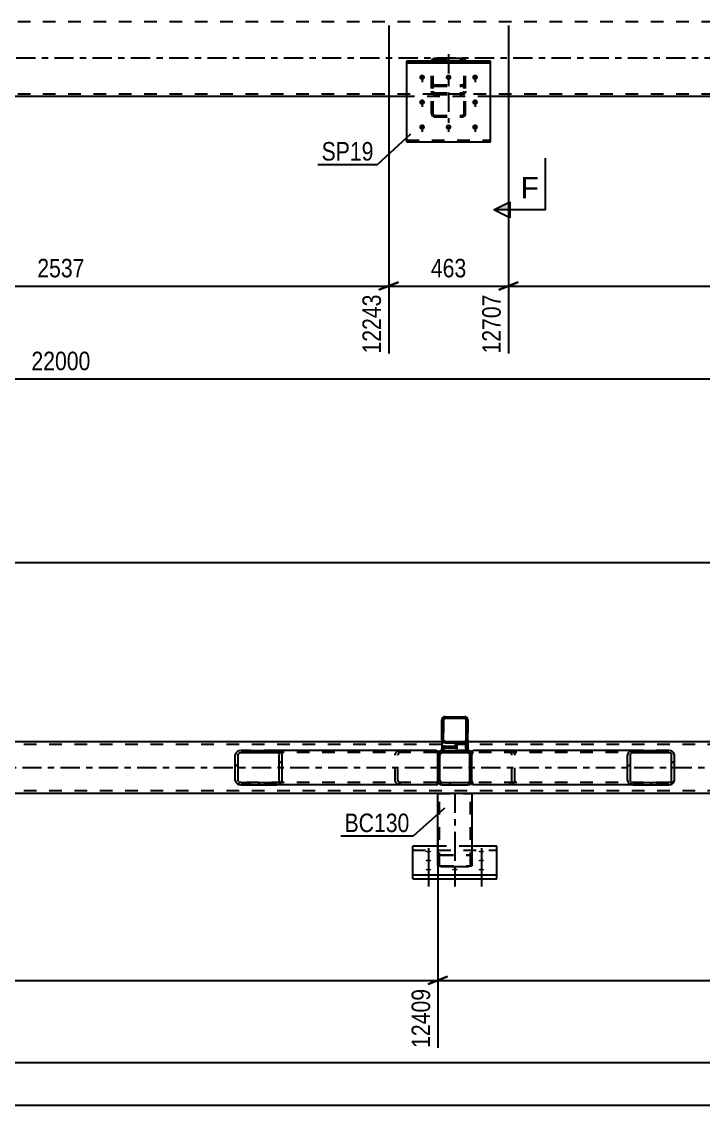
# Model space of a CAD drawing. Header units: millimetres. Extents: x -135 to 1054, y -647 to 194.
# Drawn here: x 374.9 to 480.4, y -289.7 to -122 of the extents above; entities that cross this region are included whole.
import ezdxf

# ---------------------------------------------------------------- set-up
doc = ezdxf.new("R2010")
doc.units = ezdxf.units.MM
doc.linetypes.add('DXK_LINE_DOT2', pattern=[3.9198, 1.9599, -1.9599])
doc.linetypes.add('DXK_LINE_DOT3', pattern=[5.9187, 2.979, -0.9799, 0.9799, -0.9799])
doc.styles.add('Arial', font='ARIAL.TTF', dxfattribs={"height": 0.2})
doc.styles.add('Arial Narrow', font='ARIALN.TTF', dxfattribs={"height": 0.2})

# ---------------------------------------------------------------- blocks, each defined once
blk = doc.blocks.new('Bolt-122571314-7255 - 7179')
at = {"linetype": 'Continuous'}
for points in [[(436.9, -130.19), (436.99, -130.2), (437.08, -130.23), (437.16, -130.27), (437.23, -130.33), (437.28, -130.4), (437.32, -130.48), (437.34, -130.56), (437.34, -130.65), (437.32, -130.73), (437.28, -130.81), (437.23, -130.88), (437.16, -130.94), (437.08, -130.98), (436.99, -131.01), (436.9, -131.02), (436.81, -131.01), (436.72, -130.98), (436.64, -130.94), (436.57, -130.88), (436.52, -130.81), (436.48, -130.73), (436.46, -130.65), (436.46, -130.56), (436.48, -130.48), (436.52, -130.4), (436.57, -130.33), (436.64, -130.27), (436.72, -130.23), (436.81, -130.2)], [(441, -130.19), (441.09, -130.2), (441.18, -130.23), (441.26, -130.27), (441.33, -130.33), (441.38, -130.4), (441.42, -130.48), (441.44, -130.56), (441.44, -130.65), (441.42, -130.73), (441.38, -130.81), (441.33, -130.88), (441.26, -130.94), (441.18, -130.98), (441.09, -131.01), (441, -131.02), (440.91, -131.01), (440.82, -130.98), (440.74, -130.94), (440.67, -130.88), (440.62, -130.81), (440.58, -130.73), (440.56, -130.65), (440.56, -130.56), (440.58, -130.48), (440.62, -130.4), (440.67, -130.33), (440.74, -130.27), (440.82, -130.23), (440.91, -130.2)], [(445.1, -130.19), (445.19, -130.2), (445.28, -130.23), (445.36, -130.27), (445.43, -130.33), (445.48, -130.4), (445.52, -130.48), (445.54, -130.56), (445.54, -130.65), (445.52, -130.73), (445.48, -130.81), (445.43, -130.88), (445.36, -130.94), (445.28, -130.98), (445.19, -131.01), (445.1, -131.02), (445.01, -131.01), (444.92, -130.98), (444.84, -130.94), (444.77, -130.88), (444.72, -130.81), (444.68, -130.73), (444.66, -130.65), (444.66, -130.56), (444.68, -130.48), (444.72, -130.4), (444.77, -130.33), (444.84, -130.27), (444.92, -130.23), (445.01, -130.2)], [(436.9, -134.05), (436.99, -134.06), (437.08, -134.08), (437.16, -134.13), (437.23, -134.18), (437.28, -134.25), (437.32, -134.33), (437.34, -134.42), (437.34, -134.5), (437.32, -134.59), (437.28, -134.67), (437.23, -134.74), (437.16, -134.79), (437.08, -134.84), (436.99, -134.86), (436.9, -134.87), (436.81, -134.86), (436.72, -134.84), (436.64, -134.79), (436.57, -134.74), (436.52, -134.67), (436.48, -134.59), (436.46, -134.5), (436.46, -134.42), (436.48, -134.33), (436.52, -134.25), (436.57, -134.18), (436.64, -134.13), (436.72, -134.08), (436.81, -134.06)], [(445.1, -134.05), (445.19, -134.06), (445.28, -134.08), (445.36, -134.13), (445.43, -134.18), (445.48, -134.25), (445.52, -134.33), (445.54, -134.42), (445.54, -134.5), (445.52, -134.59), (445.48, -134.67), (445.43, -134.74), (445.36, -134.79), (445.28, -134.84), (445.19, -134.86), (445.1, -134.87), (445.01, -134.86), (444.92, -134.84), (444.84, -134.79), (444.77, -134.74), (444.72, -134.67), (444.68, -134.59), (444.66, -134.5), (444.66, -134.42), (444.68, -134.33), (444.72, -134.25), (444.77, -134.18), (444.84, -134.13), (444.92, -134.08), (445.01, -134.06)], [(436.9, -137.9), (436.99, -137.91), (437.08, -137.93), (437.16, -137.98), (437.23, -138.04), (437.28, -138.11), (437.32, -138.18), (437.34, -138.27), (437.34, -138.36), (437.32, -138.44), (437.28, -138.52), (437.23, -138.59), (437.16, -138.65), (437.08, -138.69), (436.99, -138.72), (436.9, -138.73), (436.81, -138.72), (436.72, -138.69), (436.64, -138.65), (436.57, -138.59), (436.52, -138.52), (436.48, -138.44), (436.46, -138.36), (436.46, -138.27), (436.48, -138.18), (436.52, -138.11), (436.57, -138.04), (436.64, -137.98), (436.72, -137.93), (436.81, -137.91)], [(441, -137.9), (441.09, -137.91), (441.18, -137.93), (441.26, -137.98), (441.33, -138.04), (441.38, -138.11), (441.42, -138.18), (441.44, -138.27), (441.44, -138.36), (441.42, -138.44), (441.38, -138.52), (441.33, -138.59), (441.26, -138.65), (441.18, -138.69), (441.09, -138.72), (441, -138.73), (440.91, -138.72), (440.82, -138.69), (440.74, -138.65), (440.67, -138.59), (440.62, -138.52), (440.58, -138.44), (440.56, -138.36), (440.56, -138.27), (440.58, -138.18), (440.62, -138.11), (440.67, -138.04), (440.74, -137.98), (440.82, -137.93), (440.91, -137.91)], [(445.1, -137.9), (445.19, -137.91), (445.28, -137.93), (445.36, -137.98), (445.43, -138.04), (445.48, -138.11), (445.52, -138.18), (445.54, -138.27), (445.54, -138.36), (445.52, -138.44), (445.48, -138.52), (445.43, -138.59), (445.36, -138.65), (445.28, -138.69), (445.19, -138.72), (445.1, -138.73), (445.01, -138.72), (444.92, -138.69), (444.84, -138.65), (444.77, -138.59), (444.72, -138.52), (444.68, -138.44), (444.66, -138.36), (444.66, -138.27), (444.68, -138.18), (444.72, -138.11), (444.77, -138.04), (444.84, -137.98), (444.92, -137.93), (445.01, -137.91)]]:
    blk.add_hatch(color=1, dxfattribs=at).paths.add_polyline_path(points)
at = {"color": 1, "linetype": 'Continuous'}
for p, q in [((436.9, -130.21), (436.9, -131.35)), ((441, -130.21), (441, -131.35)), ((445.1, -130.21), (445.1, -131.35)), ((436.9, -134.06), (436.9, -135.2)), ((445.1, -134.06), (445.1, -135.2)), ((436.9, -137.92), (436.9, -139.05)), ((441, -137.92), (441, -139.05)), ((445.1, -137.92), (445.1, -139.05))]:
    blk.add_line(p, q, dxfattribs=at)
blk = doc.blocks.new('Part-122571314-7277 - 7179')
at = {"color": 7, "linetype": 'DXK_LINE_DOT2'}
for p, q in [((780, -122), (-58, -122)), ((780, -133.2), (-58, -133.2)), ((447.5, -133.6), (434.5, -133.6))]:
    blk.add_line(p, q, dxfattribs=at)
at = {"color": 7, "linetype": 'DXK_LINE_DOT3'}
blk.add_line((-58, -127.6), (780, -127.6), dxfattribs=at)
at = {"color": 2, "linetype": 'Continuous'}
for p, q in [((434.5, -133.6), (217.15, -133.6)), ((614.5, -133.6), (447.5, -133.6))]:
    blk.add_line(p, q, dxfattribs=at)
blk = doc.blocks.new('Part-122571314-7395 - 7179')
at = {"color": 2, "linetype": 'Continuous'}
for p, q in [((447.5, -128.13), (434.5, -128.13)), ((434.5, -128.13), (434.5, -140.57)), ((434.5, -128.35), (447.5, -128.35)), ((447.5, -140.57), (447.5, -128.13)), ((434.5, -140.57), (447.5, -140.57))]:
    blk.add_line(p, q, dxfattribs=at)
at = {"color": 7, "linetype": 'DXK_LINE_DOT2'}
blk.add_line((434.5, -140.35), (447.5, -140.35), dxfattribs=at)
blk = doc.blocks.new('Part-122571314-7399 - 7179')
at = {"color": 7, "linetype": 'DXK_LINE_DOT3'}
blk.add_line((441, -127.05), (441, -137.66), dxfattribs=at)
at = {"color": 7, "linetype": 'DXK_LINE_DOT2'}
for p, q in [((438.36, -128.17), (438.37, -128.13)), ((438.36, -136.27), (438.36, -128.17)), ((438.62, -128.07), (438.6, -128.17)), ((438.6, -136.27), (438.6, -128.17)), ((438.67, -127.99), (438.62, -128.07)), ((438.75, -127.93), (438.67, -127.99)), ((438.84, -127.91), (438.75, -127.93)), ((438.84, -127.91), (443.16, -127.91)), ((443.25, -127.93), (443.16, -127.91)), ((443.33, -127.99), (443.25, -127.93)), ((443.38, -128.07), (443.33, -127.99)), ((443.4, -128.17), (443.38, -128.07)), ((443.4, -136.27), (443.4, -128.17)), ((443.63, -128.13), (443.64, -128.17)), ((443.64, -136.27), (443.64, -128.17)), ((438.4, -132.04), (438.36, -132.21)), ((438.5, -131.89), (438.4, -132.04)), ((438.66, -131.79), (438.5, -131.89)), ((438.6, -132.21), (438.62, -132.12)), ((438.62, -132.12), (438.67, -132.05)), ((438.84, -131.76), (438.66, -131.79)), ((438.67, -132.05), (438.75, -132)), ((438.75, -132), (438.84, -131.99)), ((438.84, -131.76), (443.16, -131.76)), ((438.84, -131.99), (443.16, -131.99)), ((443.34, -131.79), (443.16, -131.76)), ((443.16, -131.99), (443.25, -132)), ((443.25, -132), (443.33, -132.05)), ((443.33, -132.05), (443.38, -132.12)), ((443.5, -131.89), (443.34, -131.79)), ((443.38, -132.12), (443.4, -132.21)), ((443.6, -132.04), (443.5, -131.89)), ((443.64, -132.21), (443.6, -132.04)), ((438.4, -132.96), (438.36, -132.76)), ((438.6, -132.76), (438.62, -132.86)), ((438.62, -132.86), (438.67, -132.94)), ((438.84, -133.27), (438.66, -133.24)), ((438.67, -132.94), (438.75, -133)), ((438.75, -133), (438.84, -133.02)), ((438.84, -133.02), (443.16, -133.02)), ((438.84, -133.27), (443.16, -133.27)), ((443.16, -133.02), (443.25, -133)), ((443.34, -133.24), (443.16, -133.27)), ((443.25, -133), (443.33, -132.94)), ((443.33, -132.94), (443.38, -132.86)), ((443.38, -132.86), (443.4, -132.76)), ((443.64, -132.76), (443.6, -132.96)), ((438.36, -136.27), (438.4, -136.44)), ((438.4, -136.44), (438.5, -136.59)), ((438.5, -136.59), (438.66, -136.69)), ((438.62, -136.36), (438.6, -136.27)), ((438.67, -136.43), (438.62, -136.36)), ((438.66, -136.69), (438.84, -136.72)), ((438.75, -136.48), (438.67, -136.43)), ((438.84, -136.5), (438.75, -136.48)), ((438.84, -136.5), (443.16, -136.5)), ((438.84, -136.72), (443.16, -136.72)), ((443.25, -136.48), (443.16, -136.5)), ((443.16, -136.72), (443.34, -136.69)), ((443.33, -136.43), (443.25, -136.48)), ((443.38, -136.36), (443.33, -136.43)), ((443.34, -136.69), (443.5, -136.59)), ((443.4, -136.27), (443.38, -136.36)), ((443.5, -136.59), (443.6, -136.44)), ((443.6, -136.44), (443.64, -136.27))]:
    blk.add_line(p, q, dxfattribs=at)
at = {"color": 2, "linetype": 'Continuous'}
for p, q in [((438.37, -128.13), (438.4, -127.97)), ((438.66, -127.69), (438.84, -127.66)), ((438.84, -127.66), (443.16, -127.66)), ((443.16, -127.66), (443.34, -127.69)), ((443.6, -127.97), (443.63, -128.13))]:
    blk.add_line(p, q, dxfattribs=at)
for centre, start, end in [((438.86, -128.15), 114.32, 159.2417), ((443.14, -128.15), 20.7583, 65.68)]:
    blk.add_arc(centre, 0.496, start, end, dxfattribs=at)
at = {"color": 7, "linetype": 'DXK_LINE_DOT2'}
for centre, start, end in [((438.86, -132.78), 200.7583, 245.68), ((443.14, -132.78), 294.32, 339.2417)]:
    blk.add_arc(centre, 0.496, start, end, dxfattribs=at)
blk = doc.blocks.new('Bolt-122571314-5989 - 5943')
at = {"linetype": 'Continuous'}
for points in [[(437.88, -250.55), (437.78, -250.55), (437.7, -250.54), (437.62, -250.52), (437.55, -250.5), (437.49, -250.48), (437.46, -250.45), (437.44, -250.42), (437.44, -250.39), (437.46, -250.35), (437.49, -250.33), (437.55, -250.3), (437.62, -250.28), (437.7, -250.26), (437.78, -250.25), (437.88, -250.25), (437.97, -250.25), (438.05, -250.26), (438.13, -250.28), (438.2, -250.3), (438.26, -250.33), (438.29, -250.35), (438.31, -250.39), (438.31, -250.42), (438.29, -250.45), (438.26, -250.48), (438.2, -250.5), (438.13, -250.52), (438.05, -250.54), (437.97, -250.55)], [(446.08, -250.55), (445.98, -250.55), (445.9, -250.54), (445.82, -250.52), (445.75, -250.5), (445.69, -250.48), (445.66, -250.45), (445.64, -250.42), (445.64, -250.39), (445.66, -250.35), (445.69, -250.33), (445.75, -250.3), (445.82, -250.28), (445.9, -250.26), (445.98, -250.25), (446.08, -250.25), (446.17, -250.25), (446.25, -250.26), (446.33, -250.28), (446.4, -250.3), (446.46, -250.33), (446.49, -250.35), (446.51, -250.39), (446.51, -250.42), (446.49, -250.45), (446.46, -250.48), (446.4, -250.5), (446.33, -250.52), (446.25, -250.54), (446.17, -250.55)], [(437.88, -251.95), (437.78, -251.95), (437.7, -251.94), (437.62, -251.93), (437.55, -251.9), (437.49, -251.88), (437.46, -251.85), (437.44, -251.82), (437.44, -251.79), (437.46, -251.76), (437.49, -251.73), (437.55, -251.7), (437.62, -251.68), (437.7, -251.67), (437.78, -251.66), (437.88, -251.65), (437.97, -251.66), (438.05, -251.67), (438.13, -251.68), (438.2, -251.7), (438.26, -251.73), (438.29, -251.76), (438.31, -251.79), (438.31, -251.82), (438.29, -251.85), (438.26, -251.88), (438.2, -251.9), (438.13, -251.93), (438.05, -251.94), (437.97, -251.95)], [(437.88, -253.36), (437.78, -253.35), (437.7, -253.34), (437.62, -253.33), (437.55, -253.31), (437.49, -253.28), (437.46, -253.25), (437.44, -253.22), (437.44, -253.19), (437.46, -253.16), (437.49, -253.13), (437.55, -253.11), (437.62, -253.08), (437.7, -253.07), (437.78, -253.06), (437.88, -253.06), (437.97, -253.06), (438.05, -253.07), (438.13, -253.08), (438.2, -253.11), (438.26, -253.13), (438.29, -253.16), (438.31, -253.19), (438.31, -253.22), (438.29, -253.25), (438.26, -253.28), (438.2, -253.31), (438.13, -253.33), (438.05, -253.34), (437.97, -253.35)], [(441.98, -253.36), (441.88, -253.35), (441.8, -253.34), (441.72, -253.33), (441.65, -253.31), (441.59, -253.28), (441.56, -253.25), (441.54, -253.22), (441.54, -253.19), (441.56, -253.16), (441.59, -253.13), (441.65, -253.11), (441.72, -253.08), (441.8, -253.07), (441.88, -253.06), (441.98, -253.06), (442.07, -253.06), (442.15, -253.07), (442.23, -253.08), (442.3, -253.11), (442.36, -253.13), (442.39, -253.16), (442.41, -253.19), (442.41, -253.22), (442.39, -253.25), (442.36, -253.28), (442.3, -253.31), (442.23, -253.33), (442.15, -253.34), (442.07, -253.35)], [(446.08, -251.95), (445.98, -251.95), (445.9, -251.94), (445.82, -251.93), (445.75, -251.9), (445.69, -251.88), (445.66, -251.85), (445.64, -251.82), (445.64, -251.79), (445.66, -251.76), (445.69, -251.73), (445.75, -251.7), (445.82, -251.68), (445.9, -251.67), (445.98, -251.66), (446.08, -251.65), (446.17, -251.66), (446.25, -251.67), (446.33, -251.68), (446.4, -251.7), (446.46, -251.73), (446.49, -251.76), (446.51, -251.79), (446.51, -251.82), (446.49, -251.85), (446.46, -251.88), (446.4, -251.9), (446.33, -251.93), (446.25, -251.94), (446.17, -251.95)], [(446.08, -253.36), (445.98, -253.35), (445.9, -253.34), (445.82, -253.33), (445.75, -253.31), (445.69, -253.28), (445.66, -253.25), (445.64, -253.22), (445.64, -253.19), (445.66, -253.16), (445.69, -253.13), (445.75, -253.11), (445.82, -253.08), (445.9, -253.07), (445.98, -253.06), (446.08, -253.06), (446.17, -253.06), (446.25, -253.07), (446.33, -253.08), (446.4, -253.11), (446.46, -253.13), (446.49, -253.16), (446.51, -253.19), (446.51, -253.22), (446.49, -253.25), (446.46, -253.28), (446.4, -253.31), (446.33, -253.33), (446.25, -253.34), (446.17, -253.35)]]:
    blk.add_hatch(color=1, dxfattribs=at).paths.add_polyline_path(points)
at = {"color": 1, "linetype": 'Continuous'}
for p, q in [((437.88, -249.91), (437.88, -253.03)), ((437.88, -251.32), (437.88, -254.43)), ((446.08, -249.91), (446.08, -253.03)), ((446.08, -251.32), (446.08, -254.43)), ((437.88, -252.72), (437.88, -255.84)), ((441.98, -252.72), (441.98, -255.84)), ((446.08, -252.72), (446.08, -255.84))]:
    blk.add_line(p, q, dxfattribs=at)
at = {"color": 1, "linetype": 'DXK_LINE_DOT2'}
blk.add_line((441.98, -249.91), (441.98, -253.03), dxfattribs=at)
blk = doc.blocks.new('Part-122571314-6004 - 5943')
at = {"color": 2, "linetype": 'Continuous'}
for p, q in [((439.34, -252.54), (439.34, -241.43)), ((444.62, -241.43), (444.62, -252.54)), ((439.37, -252.61), (439.34, -252.54)), ((439.48, -252.66), (439.37, -252.61)), ((439.63, -252.69), (439.48, -252.66)), ((439.82, -252.71), (439.63, -252.69)), ((439.82, -252.71), (444.14, -252.71)), ((444.32, -252.69), (444.14, -252.71)), ((444.47, -252.66), (444.32, -252.69)), ((444.58, -252.61), (444.47, -252.66)), ((444.62, -252.54), (444.58, -252.61))]:
    blk.add_line(p, q, dxfattribs=at)
at = {"color": 7, "linetype": 'DXK_LINE_DOT2'}
for p, q in [((439.34, -241.43), (444.62, -241.43)), ((439.58, -252.54), (439.58, -241.43)), ((444.38, -252.54), (444.38, -241.43)), ((439.34, -251.07), (439.37, -251)), ((439.37, -251), (439.48, -250.95)), ((439.48, -250.95), (439.63, -250.91)), ((439.59, -251.03), (439.58, -251.07)), ((439.65, -251.01), (439.59, -251.03)), ((439.63, -250.91), (439.82, -250.9)), ((439.72, -250.99), (439.65, -251.01)), ((439.82, -250.98), (439.72, -250.99)), ((439.82, -250.9), (444.14, -250.9)), ((439.82, -250.98), (444.14, -250.98)), ((444.14, -250.9), (444.32, -250.91)), ((444.23, -250.99), (444.14, -250.98)), ((444.3, -251.01), (444.23, -250.99)), ((444.3, -251.01), (444.32, -251.01)), ((444.32, -250.91), (444.47, -250.95)), ((444.32, -251.01), (444.36, -251.03)), ((444.38, -251.07), (444.36, -251.03)), ((444.47, -250.95), (444.58, -251)), ((444.58, -251), (444.62, -251.07)), ((439.58, -252.54), (439.59, -252.57)), ((439.59, -252.57), (439.65, -252.6)), ((439.65, -252.6), (439.72, -252.62)), ((439.72, -252.62), (439.82, -252.62)), ((439.82, -252.62), (444.14, -252.62)), ((444.14, -252.62), (444.23, -252.62)), ((444.23, -252.62), (444.3, -252.6)), ((444.3, -252.6), (444.36, -252.57)), ((444.36, -252.57), (444.38, -252.54))]:
    blk.add_line(p, q, dxfattribs=at)
at = {"color": 7, "linetype": 'DXK_LINE_DOT3'}
blk.add_line((441.98, -241.43), (441.98, -251.8), dxfattribs=at)
blk = doc.blocks.new('Part-122571314-6006 - 5943')
at = {"color": 2, "linetype": 'Continuous'}
for p, q in [((435.48, -254.63), (435.48, -249.58)), ((439.34, -249.58), (435.48, -249.58)), ((448.48, -249.58), (444.62, -249.58)), ((448.48, -254.63), (448.48, -249.58)), ((435.48, -254.03), (448.48, -254.03)), ((435.48, -254.63), (448.48, -254.63))]:
    blk.add_line(p, q, dxfattribs=at)
at = {"color": 7, "linetype": 'DXK_LINE_DOT2'}
for p, q in [((444.62, -249.58), (439.34, -249.58)), ((435.48, -250.18), (448.48, -250.18))]:
    blk.add_line(p, q, dxfattribs=at)
blk = doc.blocks.new('Part-122571314-6097 - 5943')
at = {"color": 7, "linetype": 'DXK_LINE_DOT2'}
for p, q in [((780.97, -233.83), (-57.03, -233.83)), ((443.98, -233.43), (439.98, -233.43)), ((780.97, -241.03), (-57.03, -241.03))]:
    blk.add_line(p, q, dxfattribs=at)
at = {"color": 2, "linetype": 'Continuous'}
for p, q in [((439.98, -233.43), (203.97, -233.43)), ((619.99, -233.43), (443.98, -233.43)), ((776.17, -241.43), (-57.03, -241.43))]:
    blk.add_line(p, q, dxfattribs=at)
at = {"color": 7, "linetype": 'DXK_LINE_DOT3'}
blk.add_line((-57.03, -237.43), (780.97, -237.43), dxfattribs=at)
blk = doc.blocks.new('Part-122571314-6122 - 5943')
at = {"linetype": 'Continuous'}
h = blk.add_hatch(dxfattribs=at)
h.set_pattern_fill('', scale=0.7, style=0, pattern_type=0)
h.set_pattern_definition([(45, (475.414, -240.0217), (-1.57154, 1.57154), [])])
h.paths.add_polyline_path([(475.08, -240.07), (475.41, -240.02), (475.7, -239.88), (475.89, -239.68), (475.96, -239.43), (475.96, -235.43), (475.89, -235.19), (475.7, -234.98), (475.41, -234.84), (475.08, -234.79), (469.59, -234.79), (469.25, -234.84), (468.97, -234.98), (468.78, -235.19), (468.71, -235.43), (468.71, -239.43), (468.78, -239.68), (468.97, -239.88), (469.25, -240.02), (469.59, -240.07)])
h.paths.add_polyline_path([(469.42, -239.73), (469.28, -239.66), (469.18, -239.55), (469.15, -239.43), (469.15, -235.43), (469.18, -235.31), (469.28, -235.2), (469.42, -235.13), (469.59, -235.11), (475.08, -235.11), (475.25, -235.13), (475.39, -235.2), (475.48, -235.31), (475.52, -235.43), (475.52, -239.43), (475.48, -239.55), (475.39, -239.66), (475.25, -239.73), (475.08, -239.75), (469.59, -239.75)])
at = {"color": 2, "linetype": 'Continuous'}
for p, q in [((444.62, -234.83), (444.87, -234.79)), ((444.62, -234.83), (444.62, -235.43)), ((469.59, -234.79), (444.87, -234.79)), ((468.78, -235.19), (468.71, -235.43)), ((468.71, -239.43), (468.71, -235.43)), ((469.15, -235.43), (469.18, -235.31)), ((469.15, -239.43), (469.15, -235.43)), ((469.59, -234.79), (469.25, -234.84)), ((469.42, -235.13), (469.59, -235.11)), ((469.59, -234.79), (475.08, -234.79)), ((469.59, -235.11), (475.08, -235.11)), ((475.41, -234.84), (475.08, -234.79)), ((475.08, -235.11), (475.25, -235.13)), ((475.48, -235.31), (475.52, -235.43)), ((475.52, -239.43), (475.52, -235.43)), ((475.96, -235.43), (475.89, -235.19)), ((475.96, -239.43), (475.96, -235.43)), ((444.62, -240.02), (444.62, -239.43)), ((468.71, -239.43), (468.78, -239.68)), ((469.18, -239.55), (469.15, -239.43)), ((469.59, -239.75), (469.42, -239.73)), ((469.59, -239.75), (475.08, -239.75)), ((475.25, -239.73), (475.08, -239.75)), ((475.52, -239.43), (475.48, -239.55)), ((475.89, -239.68), (475.96, -239.43)), ((444.62, -240.03), (444.62, -240.02)), ((444.87, -240.07), (444.62, -240.03)), ((469.59, -240.07), (444.87, -240.07)), ((469.25, -240.02), (469.59, -240.07)), ((469.59, -240.07), (475.08, -240.07)), ((475.08, -240.07), (475.41, -240.02))]:
    blk.add_line(p, q, dxfattribs=at)
at = {"color": 7, "linetype": 'DXK_LINE_DOT2'}
for p, q in [((444.62, -234.83), (444.62, -235.18)), ((444.7, -235.13), (444.62, -235.18)), ((444.62, -239.88), (444.62, -235.43)), ((444.87, -235.11), (444.7, -235.13)), ((475.08, -235.11), (444.87, -235.11)), ((450.36, -234.79), (450.7, -234.84)), ((450.53, -235.13), (450.36, -235.11)), ((450.8, -235.43), (450.77, -235.31)), ((450.8, -239.43), (450.8, -235.43)), ((451.17, -235.19), (451.24, -235.43)), ((451.24, -239.43), (451.24, -235.43)), ((475.08, -234.79), (469.59, -234.79)), ((444.62, -239.68), (444.7, -239.73)), ((444.7, -239.73), (444.87, -239.75)), ((475.08, -239.75), (444.87, -239.75)), ((450.36, -239.75), (450.53, -239.73)), ((450.77, -239.55), (450.8, -239.43)), ((451.24, -239.43), (451.17, -239.68)), ((450.7, -240.02), (450.36, -240.07)), ((475.08, -240.07), (469.59, -240.07))]:
    blk.add_line(p, q, dxfattribs=at)
for centre, radius, start, end in [((450.43, -235.52), 0.401, 32.4104, 75.4453), ((450.5, -235.62), 0.802, 32.4104, 75.4453), ((450.43, -239.34), 0.401, 284.5547, 327.5896), ((450.5, -239.25), 0.802, 284.5547, 327.5896)]:
    blk.add_arc(centre, radius, start, end, dxfattribs=at)
at = {"color": 2, "linetype": 'Continuous'}
for centre, radius, start, end in [((469.45, -235.62), 0.802, 104.5547, 147.5896), ((469.52, -235.52), 0.401, 104.5547, 147.5896), ((475.15, -235.52), 0.401, 32.4104, 75.4453), ((475.21, -235.62), 0.802, 32.4104, 75.4453), ((469.45, -239.25), 0.802, 212.4104, 255.4453), ((469.52, -239.34), 0.401, 212.4104, 255.4453), ((475.15, -239.34), 0.401, 284.5547, 327.5896), ((475.21, -239.25), 0.802, 284.5547, 327.5896)]:
    blk.add_arc(centre, radius, start, end, dxfattribs=at)
blk = doc.blocks.new('Part-122571314-6175 - 5943')
at = {"linetype": 'Continuous'}
h = blk.add_hatch(dxfattribs=at)
h.set_pattern_fill('', scale=0.7, style=0, pattern_type=0)
h.set_pattern_definition([(45, (414.6995, -240.0217), (-1.57154, 1.57154), [])])
h.paths.add_polyline_path([(414.36, -240.07), (414.7, -240.02), (414.98, -239.88), (415.17, -239.68), (415.24, -239.43), (415.24, -235.43), (415.17, -235.19), (414.98, -234.98), (414.7, -234.84), (414.36, -234.79), (408.87, -234.79), (408.54, -234.84), (408.25, -234.98), (408.06, -235.19), (407.99, -235.43), (407.99, -239.43), (408.06, -239.68), (408.25, -239.88), (408.54, -240.02), (408.87, -240.07)])
h.paths.add_polyline_path([(408.7, -239.73), (408.56, -239.66), (408.47, -239.55), (408.43, -239.43), (408.43, -235.43), (408.47, -235.31), (408.56, -235.2), (408.7, -235.13), (408.87, -235.11), (414.36, -235.11), (414.53, -235.13), (414.67, -235.2), (414.77, -235.31), (414.8, -235.43), (414.8, -239.43), (414.77, -239.55), (414.67, -239.66), (414.53, -239.73), (414.36, -239.75), (408.87, -239.75)])
at = {"color": 2, "linetype": 'Continuous'}
for p, q in [((408.06, -235.19), (407.99, -235.43)), ((407.99, -239.43), (407.99, -235.43)), ((408.43, -235.43), (408.47, -235.31)), ((408.43, -239.43), (408.43, -235.43)), ((408.87, -234.79), (408.54, -234.84)), ((408.7, -235.13), (408.87, -235.11)), ((408.87, -234.79), (414.36, -234.79)), ((408.87, -235.11), (414.36, -235.11)), ((439.08, -234.79), (414.36, -234.79)), ((414.7, -234.84), (414.36, -234.79)), ((414.36, -235.11), (414.53, -235.13)), ((414.77, -235.31), (414.8, -235.43)), ((414.8, -239.43), (414.8, -235.43)), ((415.24, -235.43), (415.17, -235.19)), ((415.24, -239.43), (415.24, -235.43)), ((439.08, -234.79), (439.34, -234.83)), ((439.34, -234.83), (439.34, -234.84)), ((439.34, -234.84), (439.34, -234.98)), ((439.34, -234.98), (439.34, -235.43)), ((407.99, -239.43), (408.06, -239.68)), ((408.47, -239.55), (408.43, -239.43)), ((408.87, -239.75), (408.7, -239.73)), ((408.87, -239.75), (414.36, -239.75)), ((414.53, -239.73), (414.36, -239.75)), ((414.8, -239.43), (414.77, -239.55)), ((415.17, -239.68), (415.24, -239.43)), ((439.34, -240.03), (439.34, -239.43)), ((408.54, -240.02), (408.87, -240.07)), ((408.87, -240.07), (414.36, -240.07)), ((414.36, -240.07), (414.7, -240.02)), ((439.08, -240.07), (414.36, -240.07)), ((439.08, -240.07), (439.34, -240.03))]:
    blk.add_line(p, q, dxfattribs=at)
at = {"color": 7, "linetype": 'DXK_LINE_DOT2'}
for p, q in [((414.36, -234.79), (408.87, -234.79)), ((439.08, -235.11), (408.87, -235.11)), ((432.71, -235.43), (432.78, -235.19)), ((432.71, -239.43), (432.71, -235.43)), ((433.18, -235.31), (433.15, -235.43)), ((433.15, -239.43), (433.15, -235.43)), ((433.25, -234.84), (433.59, -234.79)), ((433.59, -235.11), (433.42, -235.13)), ((439.25, -235.13), (439.08, -235.11)), ((439.34, -235.18), (439.25, -235.13)), ((439.34, -234.98), (439.34, -235.18)), ((439.34, -239.43), (439.34, -235.19)), ((439.08, -239.75), (408.87, -239.75)), ((432.78, -239.68), (432.71, -239.43)), ((433.15, -239.43), (433.18, -239.55)), ((433.42, -239.73), (433.59, -239.75)), ((439.08, -239.75), (439.25, -239.73)), ((439.25, -239.73), (439.34, -239.68)), ((414.36, -240.07), (408.87, -240.07)), ((433.59, -240.07), (433.25, -240.02))]:
    blk.add_line(p, q, dxfattribs=at)
at = {"color": 2, "linetype": 'Continuous'}
for centre, radius, start, end in [((408.74, -235.62), 0.802, 104.5547, 147.5895), ((408.8, -235.52), 0.401, 104.5547, 147.5895), ((414.43, -235.52), 0.401, 32.4105, 75.4453), ((414.5, -235.62), 0.802, 32.4105, 75.4453), ((408.74, -239.25), 0.802, 212.4105, 255.4453), ((408.8, -239.34), 0.401, 212.4105, 255.4453), ((414.43, -239.34), 0.401, 284.5547, 327.5895), ((414.5, -239.25), 0.802, 284.5547, 327.5895)]:
    blk.add_arc(centre, radius, start, end, dxfattribs=at)
at = {"color": 7, "linetype": 'DXK_LINE_DOT2'}
for centre, radius, start, end in [((433.45, -235.62), 0.802, 104.5547, 147.5895), ((433.52, -235.52), 0.401, 104.5547, 147.5895), ((433.45, -239.25), 0.802, 212.4105, 255.4453), ((433.52, -239.34), 0.401, 212.4105, 255.4453)]:
    blk.add_arc(centre, radius, start, end, dxfattribs=at)
blk = doc.blocks.new('Part-122571314-6189 - 5943')
at = {"linetype": 'Continuous'}
h = blk.add_hatch(dxfattribs=at)
h.set_pattern_fill('', scale=0.7, style=0, pattern_type=0)
h.set_pattern_definition([(45, (443.6788, -233.5626), (-1.5715, 1.5715), [])])
h.paths.add_polyline_path([(443.5, -233.6), (443.68, -233.56), (443.83, -233.46), (443.94, -233.3), (443.98, -233.11), (443.98, -230.03), (443.94, -229.84), (443.83, -229.68), (443.68, -229.58), (443.5, -229.54), (440.46, -229.54), (440.27, -229.58), (440.12, -229.68), (440.01, -229.84), (439.98, -230.03), (439.98, -233.11), (440.01, -233.3), (440.12, -233.46), (440.27, -233.56), (440.46, -233.6)])
h.paths.add_polyline_path([(440.36, -233.34), (440.29, -233.28), (440.23, -233.21), (440.22, -233.11), (440.22, -230.03), (440.23, -229.93), (440.29, -229.86), (440.36, -229.8), (440.46, -229.78), (443.5, -229.78), (443.59, -229.8), (443.66, -229.86), (443.72, -229.93), (443.74, -230.03), (443.74, -233.11), (443.72, -233.21), (443.66, -233.28), (443.59, -233.34), (443.5, -233.36), (440.46, -233.36)])
at = {"color": 2, "linetype": 'Continuous'}
for p, q in [((440.46, -229.54), (440.27, -229.58)), ((440.46, -229.54), (443.5, -229.54)), ((443.68, -229.58), (443.5, -229.54)), ((440.01, -229.84), (439.98, -230.03)), ((439.98, -233.11), (439.98, -230.03)), ((440.22, -230.03), (440.23, -229.93)), ((440.22, -233.11), (440.22, -230.03)), ((440.23, -229.93), (440.29, -229.86)), ((440.29, -229.86), (440.36, -229.8)), ((440.36, -229.8), (440.46, -229.78)), ((440.46, -229.78), (443.5, -229.78)), ((443.5, -229.78), (443.59, -229.8)), ((443.59, -229.8), (443.66, -229.86)), ((443.66, -229.86), (443.72, -229.93)), ((443.72, -229.93), (443.74, -230.03)), ((443.74, -233.11), (443.74, -230.03)), ((443.98, -230.03), (443.94, -229.84)), ((443.98, -233.11), (443.98, -230.03)), ((439.98, -233.11), (439.98, -234.79)), ((439.98, -233.11), (440.01, -233.3)), ((440.23, -233.21), (440.22, -233.11)), ((440.29, -233.28), (440.23, -233.21)), ((440.27, -233.56), (440.46, -233.6)), ((440.36, -233.34), (440.29, -233.28)), ((440.46, -233.36), (440.36, -233.34)), ((440.46, -233.36), (443.5, -233.36)), ((440.46, -233.6), (443.5, -233.6)), ((443.59, -233.34), (443.5, -233.36)), ((443.5, -233.6), (443.68, -233.56)), ((443.66, -233.28), (443.59, -233.34)), ((443.72, -233.21), (443.66, -233.28)), ((443.74, -233.11), (443.72, -233.21)), ((443.94, -233.3), (443.98, -233.11)), ((443.98, -233.11), (443.98, -234.79))]:
    blk.add_line(p, q, dxfattribs=at)
at = {"color": 7, "linetype": 'DXK_LINE_DOT2'}
for p, q in [((439.98, -230.03), (439.98, -233.11)), ((440.22, -230.03), (440.22, -234.79)), ((443.74, -230.03), (443.74, -234.79)), ((443.98, -230.03), (443.98, -233.11)), ((439.98, -234.58), (440.01, -234.39)), ((440.01, -234.39), (440.12, -234.23)), ((440.12, -234.23), (440.27, -234.13)), ((440.23, -234.49), (440.22, -234.58)), ((440.29, -234.41), (440.23, -234.49)), ((440.27, -234.13), (440.46, -234.1)), ((440.36, -234.35), (440.29, -234.41)), ((440.46, -234.34), (440.36, -234.35)), ((440.46, -234.1), (443.5, -234.1)), ((440.46, -234.34), (443.5, -234.34)), ((443.5, -234.1), (443.68, -234.13)), ((443.59, -234.35), (443.5, -234.34)), ((443.66, -234.41), (443.59, -234.35)), ((443.72, -234.49), (443.66, -234.41)), ((443.68, -234.13), (443.83, -234.23)), ((443.74, -234.58), (443.72, -234.49)), ((443.83, -234.23), (443.94, -234.39)), ((443.94, -234.39), (443.98, -234.58)), ((443.98, -234.79), (439.98, -234.79))]:
    blk.add_line(p, q, dxfattribs=at)
at = {"color": 2, "linetype": 'Continuous'}
for centre, start, end in [((440.46, -230.02), 112.9256, 157.9211), ((443.49, -230.02), 22.0789, 67.0744), ((440.46, -233.12), 202.0789, 247.0744), ((443.49, -233.12), 292.9256, 337.9211)]:
    blk.add_arc(centre, 0.484, start, end, dxfattribs=at)
blk = doc.blocks.new('Part-122571314-6216 - 5943')
at = {"linetype": 'Continuous'}
h = blk.add_hatch(dxfattribs=at)
h.set_pattern_fill('', scale=0.7, style=0, pattern_type=0)
h.set_pattern_definition([(45, (444.22, -240.0217), (-1.57154, 1.57154), [])])
h.paths.add_polyline_path([(443.98, -240.07), (444.22, -240.02), (444.43, -239.88), (444.57, -239.68), (444.62, -239.43), (444.62, -235.43), (444.57, -235.19), (444.43, -234.98), (444.22, -234.84), (443.98, -234.79), (439.98, -234.79), (439.73, -234.84), (439.52, -234.98), (439.38, -235.19), (439.34, -235.43), (439.34, -239.43), (439.38, -239.68), (439.52, -239.88), (439.73, -240.02), (439.98, -240.07)])
h.paths.add_polyline_path([(439.85, -239.73), (439.75, -239.66), (439.68, -239.55), (439.66, -239.43), (439.66, -235.43), (439.68, -235.31), (439.75, -235.2), (439.85, -235.13), (439.98, -235.11), (443.98, -235.11), (444.1, -235.13), (444.2, -235.2), (444.27, -235.31), (444.3, -235.43), (444.3, -239.43), (444.27, -239.55), (444.2, -239.66), (444.1, -239.73), (443.98, -239.75), (439.98, -239.75)])
at = {"color": 7, "linetype": 'DXK_LINE_DOT2'}
for p, q in [((439.34, -235.43), (439.38, -235.19)), ((439.34, -239.43), (439.34, -235.43)), ((439.68, -235.31), (439.66, -235.43)), ((439.66, -239.43), (439.66, -235.43)), ((439.73, -234.84), (439.98, -234.79)), ((439.98, -235.11), (439.85, -235.13)), ((443.98, -234.79), (439.98, -234.79)), ((439.98, -235.11), (443.98, -235.11)), ((443.98, -234.79), (444.22, -234.84)), ((444.1, -235.13), (443.98, -235.11)), ((444.3, -235.43), (444.27, -235.31)), ((444.3, -239.43), (444.3, -235.43)), ((444.57, -235.19), (444.62, -235.43)), ((444.62, -239.43), (444.62, -235.43)), ((439.38, -239.68), (439.34, -239.43)), ((439.66, -239.43), (439.68, -239.55)), ((439.85, -239.73), (439.98, -239.75)), ((439.98, -239.75), (443.98, -239.75)), ((443.98, -239.75), (444.1, -239.73)), ((444.27, -239.55), (444.3, -239.43)), ((444.62, -239.43), (444.57, -239.68)), ((439.98, -240.07), (439.73, -240.02)), ((439.98, -240.07), (443.98, -240.07)), ((444.22, -240.02), (443.98, -240.07))]:
    blk.add_line(p, q, dxfattribs=at)
at = {"color": 2, "linetype": 'Continuous'}
for p, q in [((439.38, -235.19), (439.34, -235.43)), ((439.34, -239.43), (439.34, -235.43)), ((439.66, -235.43), (439.68, -235.31)), ((439.66, -239.43), (439.66, -235.43)), ((439.98, -234.79), (439.73, -234.84)), ((439.85, -235.13), (439.98, -235.11)), ((439.98, -234.79), (443.98, -234.79)), ((439.98, -235.11), (443.98, -235.11)), ((444.22, -234.84), (443.98, -234.79)), ((443.98, -235.11), (444.1, -235.13)), ((444.27, -235.31), (444.3, -235.43)), ((444.3, -239.43), (444.3, -235.43)), ((444.62, -235.43), (444.57, -235.19)), ((444.62, -239.43), (444.62, -235.43)), ((439.34, -239.43), (439.38, -239.68)), ((439.68, -239.55), (439.66, -239.43)), ((439.98, -239.75), (439.85, -239.73)), ((439.98, -239.75), (443.98, -239.75)), ((444.1, -239.73), (443.98, -239.75)), ((444.3, -239.43), (444.27, -239.55)), ((444.57, -239.68), (444.62, -239.43)), ((439.73, -240.02), (439.98, -240.07)), ((439.98, -240.07), (443.98, -240.07)), ((443.98, -240.07), (444.22, -240.02))]:
    blk.add_line(p, q, dxfattribs=at)
at = {"color": 7, "linetype": 'DXK_LINE_DOT2'}
for centre, radius, start, end in [((439.98, -235.43), 0.64, 112.5, 157.5), ((439.98, -235.43), 0.32, 112.5, 157.5), ((443.98, -235.43), 0.32, 22.5, 67.5), ((443.98, -235.43), 0.64, 22.5, 67.5), ((439.98, -239.43), 0.64, 202.5, 247.5), ((439.98, -239.43), 0.32, 202.5, 247.5), ((443.98, -239.43), 0.32, 292.5, 337.5), ((443.98, -239.43), 0.64, 292.5, 337.5)]:
    blk.add_arc(centre, radius, start, end, dxfattribs=at)
at = {"color": 2, "linetype": 'Continuous'}
for centre, radius, start, end in [((439.98, -235.43), 0.64, 112.5, 157.5), ((439.98, -235.43), 0.32, 112.5, 157.5), ((443.98, -235.43), 0.32, 22.5, 67.5), ((443.98, -235.43), 0.64, 22.5, 67.5), ((439.98, -239.43), 0.64, 202.5, 247.5), ((439.98, -239.43), 0.32, 202.5, 247.5), ((443.98, -239.43), 0.32, 292.5, 337.5), ((443.98, -239.43), 0.64, 292.5, 337.5)]:
    blk.add_arc(centre, radius, start, end, dxfattribs=at)
blk = doc.blocks.new('StraightDimension-122571314-16572 - 7179')
at = {"color": 7, "linetype": 'Continuous'}
for p, q in [((431.73, -122.6), (431.73, -173.35)), ((450.27, -122.6), (450.27, -173.35)), ((433.23, -162.31), (430.23, -163.51)), ((448.77, -163.51), (451.77, -162.31)), ((431.73, -162.91), (450.27, -162.91))]:
    blk.add_line(p, q, dxfattribs=at)
at = {"color": 0}
blk.add_wipeout([(444.34, -162.16), (444.34, -157.96), (437.66, -157.96), (437.66, -162.16)], dxfattribs=at)
at = {"color": 0, "linetype": 'Continuous'}
blk.add_wipeout([(449.67, -163.61), (445.47, -163.61), (445.47, -173.95), (449.67, -173.95)], dxfattribs=at)
at = {"color": 3, "style": 'Arial Narrow'}
blk.add_text('463', height=2.863, dxfattribs=at).set_placement((438.26, -161.56))
at = {"color": 3, "linetype": 'Continuous', "style": 'Arial Narrow'}
blk.add_text('12707', height=2.863, rotation=90.0002, dxfattribs=at).set_placement((449.07, -173.35))
blk = doc.blocks.new('StraightDimension-122571314-16573 - 7179')
at = {"color": 7, "linetype": 'Continuous'}
for p, q in [((330.27, -122.6), (330.27, -171.52)), ((431.73, -122.6), (431.73, -173.35)), ((331.77, -162.31), (328.77, -163.51)), ((430.23, -163.51), (433.23, -162.31)), ((330.27, -162.91), (431.73, -162.91))]:
    blk.add_line(p, q, dxfattribs=at)
at = {"color": 0}
blk.add_wipeout([(385.26, -162.16), (385.26, -157.96), (376.74, -157.96), (376.74, -162.16)], dxfattribs=at)
at = {"color": 0, "linetype": 'Continuous'}
blk.add_wipeout([(431.13, -163.61), (426.93, -163.61), (426.93, -173.95), (431.13, -173.95)], dxfattribs=at)
at = {"color": 3, "style": 'Arial Narrow'}
blk.add_text('2537', height=2.863, dxfattribs=at).set_placement((377.34, -161.56))
at = {"color": 3, "linetype": 'Continuous', "style": 'Arial Narrow'}
blk.add_text('12243', height=2.863, rotation=90.0002, dxfattribs=at).set_placement((430.53, -173.35))
blk = doc.blocks.new('StraightDimension-122571314-8881 - 7179')
at = {"color": 7, "linetype": 'Continuous'}
blk.add_line((-59, -177.28), (821, -177.28), dxfattribs=at)
at = {"color": 0}
blk.add_wipeout([(386.17, -176.53), (386.17, -172.33), (375.83, -172.33), (375.83, -176.53)], dxfattribs=at)
at = {"color": 3, "style": 'Arial Narrow'}
blk.add_text('22000', height=2.863, dxfattribs=at).set_placement((376.43, -175.93))
blk = doc.blocks.new('StraightDimension-122571314-16571 - 7179')
at = {"color": 7, "linetype": 'Continuous'}
for p, q in [((450.27, -122.6), (450.27, -173.35)), ((551.73, -122.6), (551.73, -173.35)), ((451.77, -162.31), (448.77, -163.51)), ((550.23, -163.51), (553.23, -162.31)), ((450.27, -162.91), (551.73, -162.91))]:
    blk.add_line(p, q, dxfattribs=at)
at = {"color": 0}
blk.add_wipeout([(505.26, -162.16), (505.26, -157.96), (496.74, -157.96), (496.74, -162.16)], dxfattribs=at)
at = {"color": 0, "linetype": 'Continuous'}
blk.add_wipeout([(551.13, -163.61), (546.93, -163.61), (546.93, -173.95), (551.13, -173.95)], dxfattribs=at)
at = {"color": 3, "style": 'Arial Narrow'}
blk.add_text('2537', height=2.863, dxfattribs=at).set_placement((497.34, -161.56))
at = {"color": 3, "linetype": 'Continuous', "style": 'Arial Narrow'}
blk.add_text('15243', height=2.863, rotation=90.0002, dxfattribs=at).set_placement((550.53, -173.35))
blk = doc.blocks.new('StraightDimension-122571314-6342 - 5943')
at = {"color": 7, "linetype": 'Continuous'}
blk.add_line((194.73, -205.69), (780.97, -205.69), dxfattribs=at)
blk = doc.blocks.new('StraightDimension-122571314-6369 - 5943')
at = {"color": 7, "linetype": 'Continuous'}
blk.add_line((-57.03, -283.03), (780.97, -283.03), dxfattribs=at)
blk = doc.blocks.new('StraightDimension-122571314-6428 - 5943')
at = {"color": 7, "linetype": 'Continuous'}
blk.add_line((-58.03, -289.68), (781.97, -289.68), dxfattribs=at)
blk = doc.blocks.new('StraightDimension-122571314-6471 - 5943')
at = {"color": 7, "linetype": 'Continuous'}
for p, q in [((439.34, -248.07), (439.34, -280.79)), ((437.84, -270.95), (440.84, -269.75)), ((199.33, -270.35), (439.34, -270.35))]:
    blk.add_line(p, q, dxfattribs=at)
at = {"color": 0, "linetype": 'Continuous'}
blk.add_wipeout([(438.74, -271.05), (434.54, -271.05), (434.54, -281.39), (438.74, -281.39)], dxfattribs=at)
at = {"color": 3, "linetype": 'Continuous', "style": 'Arial Narrow'}
blk.add_text('12409', height=2.863, rotation=90.0002, dxfattribs=at).set_placement((438.14, -280.79))
blk = doc.blocks.new('StraightDimension-122571314-6481 - 5943')
at = {"color": 7, "linetype": 'Continuous'}
for p, q in [((439.34, -248.07), (439.34, -280.79)), ((619.33, -247.17), (619.33, -280.79)), ((440.84, -269.75), (437.84, -270.95)), ((617.83, -270.95), (620.83, -269.75)), ((439.34, -270.35), (619.33, -270.35))]:
    blk.add_line(p, q, dxfattribs=at)
at = {"color": 0}
blk.add_wipeout([(533.59, -269.6), (533.59, -265.4), (525.08, -265.4), (525.08, -269.6)], dxfattribs=at)
at = {"color": 0, "linetype": 'Continuous'}
blk.add_wipeout([(618.73, -271.05), (614.53, -271.05), (614.53, -281.39), (618.73, -281.39)], dxfattribs=at)
at = {"color": 3, "style": 'Arial Narrow'}
blk.add_text('4500', height=2.863, dxfattribs=at).set_placement((525.68, -269))
at = {"color": 3, "linetype": 'Continuous', "style": 'Arial Narrow'}
blk.add_text('16909', height=2.863, rotation=90.0002, dxfattribs=at).set_placement((618.13, -280.79))
blk = doc.blocks.new('Mark-122571314-7391 - 7179')
at = {"color": 0}
blk.add_wipeout([(429.39, -143.49), (429.39, -140.49), (421.35, -140.49), (421.35, -143.49)], dxfattribs=at)
blk.add_wipeout([(429.39, -143.49), (429.39, -140.49), (421.35, -140.49), (421.35, -143.49)], dxfattribs=at)
at = {"color": 30, "linetype": 'Continuous'}
for p in [(435.11, -139.43), (420.75, -144.09)]:
    blk.add_line(p, (429.99, -144.09), dxfattribs=at)
at = {"color": 3, "style": 'Arial Narrow'}
blk.add_text('SP19', height=2.863, dxfattribs=at).set_placement((421.35, -143.49))
blk = doc.blocks.new('SectionMark-122571314-8943 - 7179')
at = {"linetype": 'Continuous'}
blk.add_hatch(color=6, dxfattribs=at).paths.add_polyline_path([(450.5, -149.86), (450.5, -151.11), (448, -151.11)])
at = {"color": 6, "linetype": 'Continuous'}
for p, q in [((456, -151.11), (456, -143.11)), ((448, -151.11), (450.5, -149.86)), ((450.5, -149.86), (450.5, -152.36)), ((456, -151.11), (448, -151.11)), ((450.5, -152.36), (448, -151.11))]:
    blk.add_line(p, q, dxfattribs=at)
at = {"color": 0, "linetype": 'Continuous'}
blk.add_wipeout([(455, -149.36), (455, -145.86), (452.15, -145.86), (452.15, -149.36)], dxfattribs=at)
at = {"color": 3, "linetype": 'Continuous', "style": 'Arial'}
blk.add_text('F', height=3.34, dxfattribs=at).set_placement((452.15, -149.36))
blk = doc.blocks.new('Mark-122571314-6000 - 5943')
at = {"color": 0}
blk.add_wipeout([(434.95, -247.4), (434.95, -244.4), (424.9, -244.4), (424.9, -247.4)], dxfattribs=at)
blk.add_wipeout([(434.95, -247.4), (434.95, -244.4), (424.9, -244.4), (424.9, -247.4)], dxfattribs=at)
at = {"color": 30, "linetype": 'Continuous'}
for p in [(440.36, -243.72), (424.3, -248)]:
    blk.add_line(p, (435.55, -248), dxfattribs=at)
at = {"color": 3, "style": 'Arial Narrow'}
blk.add_text('BC130', height=2.863, dxfattribs=at).set_placement((424.9, -247.4))

msp = doc.modelspace()

# ---------------------------------------------------------------- block references
for name in ['Part-122571314-7277 - 7179', 'Part-122571314-7399 - 7179', 'Part-122571314-7395 - 7179', 'Bolt-122571314-7255 - 7179', 'Part-122571314-6189 - 5943', 'Part-122571314-6097 - 5943', 'Part-122571314-6175 - 5943', 'Part-122571314-6216 - 5943', 'Part-122571314-6122 - 5943', 'Part-122571314-6004 - 5943', 'Part-122571314-6006 - 5943', 'Bolt-122571314-5989 - 5943']:
    msp.add_blockref(name, (0, 0))

# ---------------------------------------------------------------- next in the draw order: block references
for name in ['StraightDimension-122571314-16572 - 7179', 'StraightDimension-122571314-6342 - 5943', 'StraightDimension-122571314-6369 - 5943']:
    msp.add_blockref(name, (0, 0))

# ---------------------------------------------------------------- next in the draw order: block references
for name in ['StraightDimension-122571314-16573 - 7179', 'StraightDimension-122571314-6428 - 5943']:
    msp.add_blockref(name, (0, 0))

# ---------------------------------------------------------------- next in the draw order: block references
for name in ['StraightDimension-122571314-8881 - 7179', 'StraightDimension-122571314-6471 - 5943']:
    msp.add_blockref(name, (0, 0))

# ---------------------------------------------------------------- next in the draw order: block references
for name in ['StraightDimension-122571314-16571 - 7179', 'Mark-122571314-7391 - 7179', 'StraightDimension-122571314-6481 - 5943']:
    msp.add_blockref(name, (0, 0))

# ---------------------------------------------------------------- next in the draw order: block references
for name in ['SectionMark-122571314-8943 - 7179', 'Mark-122571314-6000 - 5943']:
    msp.add_blockref(name, (0, 0))

doc.saveas('drawing.dxf')
